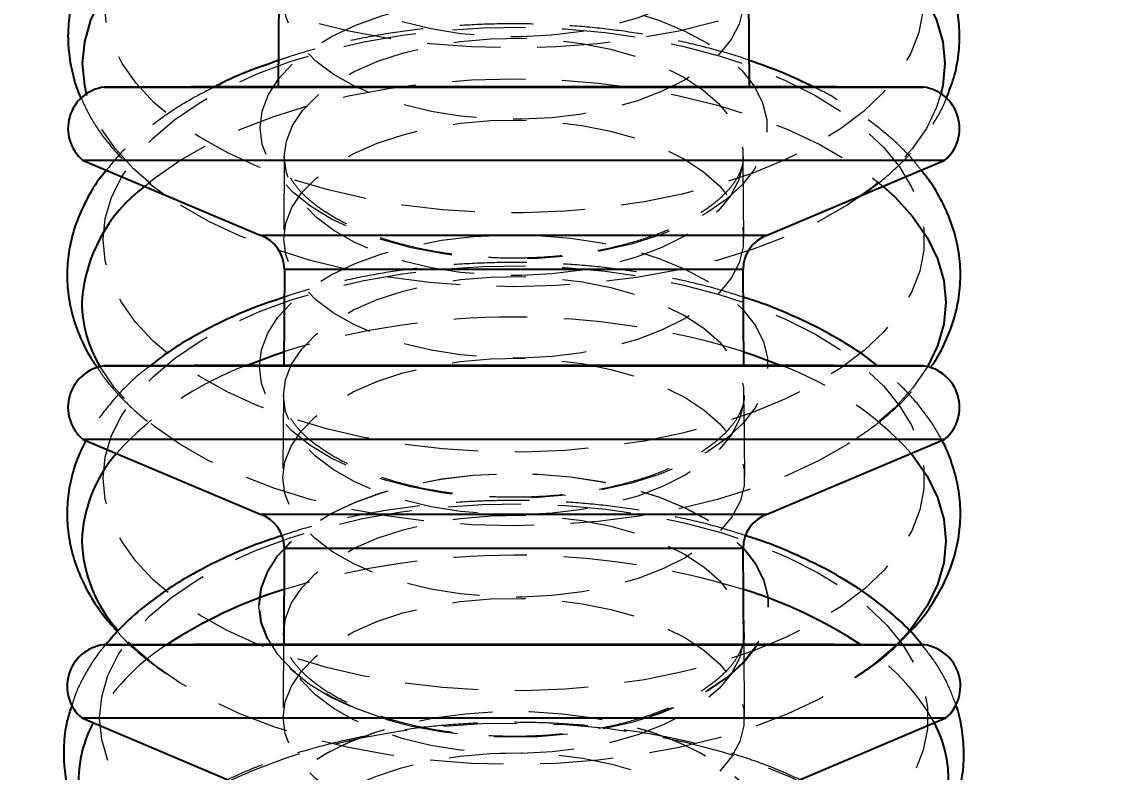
# Model space of a CAD drawing. Header units: millimetres. Extents: x 25083 to 52777, y 24772 to 45779.
# Drawn here: x 37139.2 to 37234.1, y 34379 to 34443.9 of the extents above; entities that cross this region are included whole.
import ezdxf

# ---------------------------------------------------------------- set-up
doc = ezdxf.new("R2010")
doc.units = ezdxf.units.MM
doc.linetypes.add('HIDDEN', pattern=[9.525, 6.35, -3.175])
doc.styles.get("Standard").update_dxf_attribs({"font": ''})
doc.styles.get('Standard').set_extended_font_data('SimSun')
doc.dimstyles.new('ISO-25', dxfattribs={"dimtxt": 2.5, "dimasz": 2.5, "dimexe": 1.25, "dimexo": 0.625, "dimtad": 1, "dimtxsty": 'Standard', "dimcen": 2.5, "dimadec": 0, "dimazin": 0, "dimtfac": 1, "dimtmove": 0, "dimatfit": 3, "dimfxl": 1, "dimarcsym": 0})

# ---------------------------------------------------------------- blocks, each defined once
blk = doc.blocks.new('*D925')
at = {"color": 0, "lineweight": -2}
for p, q in [((29677.862, 34881.662), (29677.862, 32448.293)), ((40733.017, 34757.645), (40733.017, 32448.293)), ((29680.362, 32449.543), (40730.517, 32449.543))]:
    blk.add_line(p, q, dxfattribs=at)
at = {"color": 0}
for points in [[(29680.362, 32449.96), (29680.362, 32449.127), (29677.862, 32449.543)], [(40730.517, 32449.127), (40730.517, 32449.96), (40733.017, 32449.543)]]:
    blk.add_solid(points, dxfattribs=at)
at = {"layer": 'DEFPOINTS', "color": 0}
for p in [(29677.862, 34882.287), (40733.017, 34758.27), (40733.017, 32449.543)]:
    blk.add_point(p, dxfattribs=at)
at = {"color": 0, "insert": (35205.439, 32451.628), "char_height": 2.5, "attachment_point": 5}
blk.add_mtext('11055,15', dxfattribs=at)
blk = doc.blocks.new('zw$9518')
at = {"color": 7, "linetype": 'Continuous', "lineweight": 25}
for p, q in [((451.878, 191.952), (445.386, 207.329)), ((445.386, 132.671), (445.386, 207.329)), ((476.011, 191.952), (469.519, 207.329)), ((469.519, 132.671), (469.519, 207.329)), ((500.144, 192.028), (493.652, 207.405)), ((493.652, 132.595), (493.652, 207.405)), ((439.052, 205.474), (438.989, 190.401)), ((439.052, 134.526), (439.052, 205.474)), ((463.185, 205.474), (463.124, 189.918)), ((463.185, 134.526), (463.185, 205.474)), ((487.318, 205.55), (487.257, 189.918)), ((487.318, 134.45), (487.318, 205.55)), ((451.878, 148.048), (451.878, 191.952)), ((476.011, 148.048), (476.011, 191.952)), ((438.989, 190.401), (430.683, 190.35)), ((438.989, 149.599), (438.989, 190.401)), ((463.124, 189.918), (454.818, 189.866)), ((463.124, 150.082), (463.124, 189.918)), ((487.257, 189.918), (478.951, 189.867)), ((487.257, 150.082), (487.257, 189.918)), ((454.818, 150.134), (463.124, 150.082)), ((463.124, 150.082), (463.185, 134.526)), ((478.951, 150.133), (487.257, 150.082)), ((487.257, 150.082), (487.318, 134.45)), ((430.683, 149.65), (438.989, 149.599)), ((438.989, 149.599), (439.052, 134.526)), ((445.386, 132.671), (451.878, 148.048)), ((469.519, 132.671), (476.011, 148.048)), ((493.652, 132.595), (500.144, 147.972))]:
    blk.add_line(p, q, dxfattribs=at)
at = {"color": 7, "linetype": 'HIDDEN', "lineweight": 18}
for p, q in [((452.166, 189.918), (445.057, 189.867)), ((454.818, 189.866), (454.818, 150.134)), ((472.821, 189.993), (465.713, 189.942)), ((478.951, 189.867), (478.951, 150.133)), ((493.603, 189.969), (486.387, 189.943)), ((486.387, 189.943), (486.495, 189.942)), ((495.005, 182.35), (494.997, 182.326)), ((474.343, 182.018), (474.335, 181.995)), ((474.335, 158.005), (474.343, 157.982)), ((494.997, 157.674), (495.005, 157.65)), ((445.057, 150.133), (452.166, 150.082)), ((465.713, 150.058), (472.821, 150.007)), ((486.387, 150.057), (493.603, 150.031))]:
    blk.add_line(p, q, dxfattribs=at)
at = {"color": 8, "linetype": 'Continuous', "lineweight": 25}
for p, q in [((454.818, 150.134), (454.818, 189.866)), ((478.951, 150.133), (478.951, 189.867))]:
    blk.add_line(p, q, dxfattribs=at)
at = {"color": 7, "linetype": 'Continuous', "lineweight": 25, "flags": 128}
for points in [[(424.93, 199.098), (426.298, 201.038), (427.923, 202.922), (429.636, 204.488), (431.419, 205.722), (433.257, 206.612), (435.131, 207.15), (437.023, 207.329), (438.915, 207.15), (439.627, 206.988)], [(447.645, 201.979), (448.56, 202.988), (450.276, 204.557), (452.063, 205.794), (453.905, 206.686), (455.783, 207.225), (457.679, 207.405), (459.575, 207.225), (461.452, 206.686), (463.25, 205.82)], [(470.751, 204.411), (470.932, 204.558), (472.719, 205.795), (474.56, 206.687), (476.438, 207.225), (478.334, 207.405), (480.23, 207.225), (482.108, 206.687), (483.949, 205.795), (485.737, 204.558), (486.051, 204.3)], [(461.959, 189.91), (462.251, 190.781), (463.136, 193.14)], [(463.136, 146.86), (462.251, 149.219), (461.959, 150.09)], [(437.023, 132.671), (435.131, 132.85), (433.257, 133.388), (431.419, 134.278), (429.636, 135.512), (427.923, 137.078), (426.298, 138.962), (424.93, 140.902)], [(439.627, 133.012), (438.915, 132.85), (437.023, 132.671)]]:
    blk.add_lwpolyline(points, dxfattribs=at)
at = {"color": 7, "linetype": 'HIDDEN', "lineweight": 18, "flags": 128}
for points in [[(439.627, 206.988), (440.789, 206.612), (442.627, 205.722), (444.41, 204.488), (446.123, 202.922), (447.748, 201.038), (449.27, 198.856), (450.673, 196.396), (451.945, 193.681), (453.074, 190.739), (454.048, 187.597), (454.858, 184.285), (455.496, 180.836), (455.956, 177.283), (456.234, 173.659), (456.327, 170), (456.234, 166.341), (455.956, 162.717), (455.496, 159.164), (454.858, 155.715), (454.048, 152.403), (453.074, 149.261), (451.945, 146.319), (450.673, 143.604), (449.27, 141.144), (447.748, 138.962), (446.123, 137.078), (444.41, 135.512), (442.627, 134.278), (440.789, 133.388), (439.627, 133.012)], [(512.779, 133.837), (510.917, 134.016), (509.073, 134.554), (507.266, 135.443), (505.515, 136.676), (503.835, 138.24), (502.244, 140.12), (500.758, 142.297), (499.391, 144.749), (498.157, 147.452), (497.069, 150.38), (496.137, 153.502), (495.37, 156.788), (494.776, 160.205), (494.362, 163.72), (494.13, 167.298), (494.083, 170.902), (494.223, 174.497), (494.546, 178.047), (495.051, 181.518), (495.732, 184.874), (496.583, 188.082), (497.594, 191.11), (498.757, 193.929), (500.059, 196.51), (501.487, 198.827), (503.027, 200.858), (504.665, 202.582), (506.383, 203.983), (508.164, 205.045), (509.991, 205.76), (511.847, 206.119), (513.711, 206.119), (515.566, 205.76), (517.393, 205.045), (519.175, 203.983), (520.893, 202.582), (522.53, 200.858), (524.071, 198.827), (525.499, 196.51), (526.801, 193.929), (527.963, 191.11), (528.975, 188.082), (529.825, 184.874), (530.506, 181.518), (531.011, 178.047), (531.335, 174.497), (531.474, 170.902), (531.428, 167.298), (531.196, 163.72), (530.781, 160.205), (530.187, 156.788), (529.421, 153.502), (528.488, 150.38), (527.4, 147.452), (526.166, 144.749), (524.8, 142.297), (523.314, 140.12), (521.723, 138.24), (520.043, 136.676), (518.291, 135.443), (516.484, 134.554), (514.641, 134.016), (512.779, 133.837)], [(431.601, 134.526), (429.775, 134.702), (427.966, 135.229), (426.194, 136.102), (424.475, 137.311), (422.828, 138.846), (421.267, 140.69), (419.809, 142.825), (418.469, 145.23), (417.258, 147.882), (416.191, 150.753), (415.276, 153.816), (414.524, 157.04), (413.942, 160.392), (413.535, 163.84), (413.307, 167.349), (413.262, 170.884), (413.398, 174.411), (413.716, 177.894), (414.211, 181.298), (414.879, 184.59), (415.714, 187.737), (416.706, 190.708), (417.846, 193.473), (419.123, 196.005), (420.524, 198.278), (422.035, 200.27), (423.642, 201.961), (425.327, 203.335), (427.074, 204.378), (428.867, 205.078), (430.687, 205.43), (432.516, 205.43), (434.335, 205.078), (436.128, 204.378), (437.876, 203.335), (439.561, 201.961), (441.167, 200.27), (442.678, 198.278), (444.079, 196.005), (445.356, 193.473), (446.496, 190.708), (447.488, 187.737), (448.323, 184.59), (448.991, 181.298), (449.486, 177.894), (449.804, 174.411), (449.94, 170.884), (449.895, 167.349), (449.667, 163.84), (449.261, 160.392), (448.678, 157.04), (447.926, 153.816), (447.011, 150.753), (445.944, 147.882), (444.734, 145.23), (443.393, 142.825), (441.935, 140.69), (440.375, 138.846), (438.727, 137.311), (437.008, 136.102), (435.236, 135.229), (433.428, 134.702), (431.601, 134.526)], [(452.257, 134.45), (450.426, 134.627), (448.614, 135.155), (446.838, 136.03), (445.116, 137.242), (443.464, 138.779), (441.901, 140.627), (440.44, 142.767), (439.096, 145.178), (437.883, 147.835), (436.814, 150.713), (435.897, 153.782), (435.143, 157.012), (434.56, 160.372), (434.152, 163.827), (433.924, 167.343), (433.878, 170.886), (434.015, 174.42), (434.334, 177.911), (434.83, 181.322), (435.5, 184.621), (436.336, 187.775), (437.33, 190.752), (438.473, 193.523), (439.752, 196.06), (441.156, 198.338), (442.671, 200.334), (444.28, 202.029), (445.969, 203.406), (447.72, 204.45), (449.517, 205.153), (451.34, 205.506), (453.173, 205.506), (454.997, 205.153), (456.793, 204.45), (458.544, 203.406), (460.233, 202.029), (461.843, 200.334), (463.357, 198.338), (464.761, 196.06), (466.041, 193.523), (467.183, 190.752), (468.178, 187.775), (469.014, 184.621), (469.683, 181.322), (470.18, 177.911), (470.498, 174.42), (470.635, 170.886), (470.589, 167.343), (470.361, 163.827), (469.954, 160.372), (469.37, 157.012), (468.616, 153.782), (467.7, 150.713), (466.63, 147.835), (465.417, 145.178), (464.074, 142.767), (462.613, 140.627), (461.049, 138.779), (459.398, 137.242), (457.675, 136.03), (455.899, 135.155), (454.087, 134.627), (452.257, 134.45)], [(472.912, 134.45), (471.082, 134.626), (469.269, 135.154), (467.493, 136.029), (465.771, 137.241), (464.12, 138.779), (462.556, 140.627), (461.095, 142.767), (459.751, 145.177), (458.539, 147.835), (457.469, 150.712), (456.553, 153.782), (455.799, 157.012), (455.215, 160.372), (454.807, 163.827), (454.579, 167.343), (454.534, 170.886), (454.671, 174.42), (454.989, 177.911), (455.485, 181.322), (456.155, 184.621), (456.991, 187.775), (457.985, 190.752), (459.128, 193.523), (460.408, 196.06), (461.812, 198.338), (463.326, 200.335), (464.936, 202.03), (466.624, 203.406), (468.376, 204.451), (470.172, 205.153), (471.996, 205.506), (473.829, 205.506), (475.652, 205.153), (477.449, 204.451), (479.2, 203.406), (480.889, 202.03), (482.498, 200.335), (484.013, 198.338), (485.417, 196.06), (486.696, 193.523), (487.839, 190.752), (488.833, 187.775), (489.67, 184.621), (490.339, 181.322), (490.836, 177.911), (491.154, 174.42), (491.291, 170.886), (491.245, 167.343), (491.017, 163.827), (490.609, 160.372), (490.026, 157.012), (489.272, 153.782), (488.356, 150.712), (487.286, 147.835), (486.073, 145.177), (484.729, 142.767), (483.268, 140.627), (481.705, 138.779), (480.053, 137.241), (478.331, 136.029), (476.555, 135.154), (474.743, 134.626), (472.912, 134.45)], [(463.25, 205.82), (463.294, 205.794), (465.081, 204.557), (466.797, 202.988), (468.425, 201.101), (469.95, 198.914), (471.356, 196.449), (472.631, 193.729), (473.762, 190.781), (474.738, 187.632), (475.549, 184.314), (476.189, 180.858), (476.65, 177.297), (476.929, 173.666), (477.022, 170), (476.929, 166.334), (476.65, 162.703), (476.189, 159.142), (475.549, 155.686), (474.738, 152.368), (473.762, 149.219), (472.631, 146.271), (471.356, 143.551), (469.95, 141.086), (468.425, 138.899), (466.797, 137.012), (465.081, 135.443), (463.294, 134.206), (463.25, 134.18)], [(493.664, 134.14), (491.817, 134.318), (489.989, 134.851), (488.198, 135.733), (486.46, 136.956), (484.795, 138.507), (483.217, 140.371), (481.744, 142.53), (480.388, 144.961), (479.165, 147.642), (478.086, 150.544), (477.161, 153.64), (476.401, 156.899), (475.812, 160.288), (475.401, 163.773), (475.171, 167.32), (475.125, 170.894), (475.263, 174.459), (475.584, 177.98), (476.085, 181.421), (476.76, 184.749), (477.604, 187.93), (478.607, 190.933), (479.759, 193.728), (481.05, 196.287), (482.466, 198.585), (483.994, 200.599), (485.618, 202.309), (487.321, 203.697), (489.088, 204.751), (490.9, 205.459), (492.739, 205.815), (494.588, 205.815), (496.428, 205.459), (498.24, 204.751), (500.006, 203.697), (501.71, 202.309), (503.333, 200.599), (504.861, 198.585), (506.277, 196.287), (507.568, 193.728), (508.721, 190.933), (509.724, 187.93), (510.567, 184.749), (511.242, 181.421), (511.743, 177.98), (512.064, 174.459), (512.202, 170.894), (512.156, 167.32), (511.926, 163.773), (511.515, 160.288), (510.926, 156.899), (510.166, 153.64), (509.241, 150.544), (508.162, 147.642), (506.939, 144.961), (505.584, 142.53), (504.11, 140.371), (502.533, 138.507), (500.867, 136.956), (499.13, 135.733), (497.338, 134.851), (495.51, 134.318), (493.664, 134.14)], [(424.212, 204.108), (425.467, 202.921), (427.092, 201.038), (428.614, 198.856), (430.017, 196.395), (431.29, 193.681), (432.418, 190.739), (433.392, 187.597), (434.202, 184.285), (434.84, 180.836), (435.301, 177.282), (435.578, 173.659), (435.671, 170), (435.578, 166.341), (435.301, 162.718), (434.84, 159.164), (434.202, 155.715), (433.392, 152.403), (432.418, 149.261), (431.29, 146.319), (430.017, 143.605), (428.614, 141.144), (427.092, 138.962), (425.467, 137.079), (424.211, 135.892)], [(486.051, 204.3), (487.453, 202.989), (489.081, 201.101), (490.605, 198.915), (492.012, 196.45), (493.287, 193.73), (494.418, 190.781), (495.394, 187.633), (496.205, 184.314), (496.845, 180.858), (497.306, 177.297), (497.584, 173.666), (497.678, 170), (497.584, 166.334), (497.306, 162.703), (496.845, 159.142), (496.205, 155.686), (495.394, 152.367), (494.418, 149.219), (493.287, 146.27), (492.012, 143.55), (490.605, 141.085), (489.081, 138.899), (487.453, 137.011), (486.033, 135.685)], [(447.645, 138.021), (446.932, 138.899), (445.407, 141.086), (444.001, 143.551), (442.726, 146.271), (441.595, 149.219), (440.619, 152.368), (439.808, 155.686), (439.168, 159.142), (438.707, 162.703), (438.428, 166.334), (438.335, 170), (438.428, 173.666), (438.707, 177.297), (439.168, 180.858), (439.808, 184.314), (440.619, 187.632), (441.595, 190.781), (442.726, 193.729), (444.001, 196.449), (445.407, 198.914), (446.932, 201.101), (447.645, 201.979)], [(442.579, 148.048), (441.127, 148.228), (439.699, 148.766), (438.319, 149.652), (437.008, 150.873), (435.789, 152.407), (434.681, 154.231), (433.703, 156.313), (432.871, 158.62), (432.198, 161.114), (431.696, 163.754), (431.372, 166.496), (431.233, 169.296), (431.279, 172.108), (431.511, 174.885), (431.925, 177.582), (432.514, 180.154), (433.268, 182.559), (434.175, 184.759), (435.22, 186.715), (436.386, 188.398), (437.653, 189.778), (439.002, 190.834), (440.409, 191.547), (441.852, 191.907), (443.306, 191.907), (444.749, 191.547), (446.156, 190.834), (447.505, 189.778), (448.772, 188.398), (449.938, 186.715), (450.983, 184.759), (451.89, 182.559), (452.644, 180.154), (453.233, 177.582), (453.647, 174.885), (453.879, 172.108), (453.916, 171.147)], [(463.234, 147.972), (461.778, 148.153), (460.345, 148.693), (458.96, 149.582), (457.645, 150.807), (456.421, 152.347), (455.31, 154.176), (454.328, 156.266), (453.493, 158.581), (452.818, 161.084), (452.314, 163.733), (451.989, 166.484), (451.849, 169.294), (451.896, 172.115), (452.129, 174.902), (452.544, 177.608), (453.135, 180.189), (453.892, 182.602), (454.802, 184.809), (455.85, 186.773), (457.02, 188.461), (458.292, 189.846), (459.645, 190.905), (461.057, 191.621), (462.505, 191.982), (463.964, 191.982), (465.412, 191.621), (466.824, 190.905), (468.177, 189.846), (469.449, 188.461), (470.619, 186.773), (471.667, 184.809), (472.577, 182.602), (473.334, 180.189), (473.925, 177.608), (474.34, 174.902), (474.573, 172.115), (474.6, 171.476)], [(483.89, 147.972), (482.433, 148.153), (481.001, 148.692), (479.615, 149.582), (478.3, 150.806), (477.077, 152.346), (475.965, 154.176), (474.984, 156.266), (474.149, 158.581), (473.473, 161.083), (472.969, 163.732), (472.645, 166.484), (472.504, 169.294), (472.551, 172.115), (472.784, 174.902), (473.199, 177.608), (473.79, 180.189), (474.547, 182.603), (475.457, 184.81), (476.506, 186.773), (477.676, 188.462), (478.947, 189.847), (480.3, 190.906), (481.712, 191.622), (483.16, 191.983), (484.62, 191.983), (486.068, 191.622), (487.48, 190.906), (488.833, 189.847), (490.105, 188.462), (491.274, 186.773), (492.323, 184.81), (493.233, 182.603), (493.496, 181.84)], [(483.916, 147.929), (482.457, 148.11), (481.021, 148.651), (479.633, 149.542), (478.316, 150.769), (477.09, 152.312), (475.976, 154.145), (474.993, 156.239), (474.156, 158.558), (473.48, 161.066), (472.975, 163.72), (472.649, 166.477), (472.509, 169.293), (472.555, 172.119), (472.789, 174.911), (473.205, 177.623), (473.797, 180.209), (474.555, 182.627), (475.467, 184.838), (476.518, 186.806), (477.69, 188.498), (478.964, 189.885), (480.32, 190.947), (481.735, 191.664), (483.185, 192.026), (484.648, 192.026), (486.098, 191.664), (487.513, 190.947), (488.869, 189.885), (490.143, 188.498), (491.315, 186.806), (492.366, 184.838), (493.278, 182.627), (494.036, 180.209), (494.628, 177.623), (495.044, 174.911), (495.277, 172.119), (495.324, 169.293), (495.184, 166.477), (494.858, 163.72), (494.353, 161.066), (493.677, 158.558), (492.84, 156.239), (491.857, 154.145), (490.743, 152.312), (489.517, 150.769), (488.2, 149.542), (486.812, 148.651), (485.376, 148.11), (483.916, 147.929)], [(504.606, 147.702), (503.16, 147.878), (501.738, 148.402), (500.361, 149.268), (499.05, 150.46), (497.828, 151.96), (496.712, 153.745), (495.721, 155.787), (494.87, 158.052), (494.172, 160.506), (493.639, 163.109), (493.279, 165.822), (493.097, 168.6), (493.097, 171.4), (493.279, 174.178), (493.639, 176.891), (494.172, 179.494), (494.87, 181.948), (495.721, 184.213), (496.712, 186.255), (497.828, 188.04), (499.05, 189.54), (500.361, 190.732), (501.738, 191.598), (503.16, 192.122), (504.606, 192.298), (506.051, 192.122), (507.473, 191.598), (508.851, 190.732), (510.161, 189.54), (511.383, 188.04), (512.499, 186.255), (513.491, 184.213), (514.342, 181.948), (515.039, 179.494), (515.288, 178.398)], [(504.632, 147.659), (503.184, 147.835), (501.759, 148.361), (500.379, 149.228), (499.066, 150.422), (497.841, 151.926), (496.723, 153.714), (495.73, 155.759), (494.877, 158.029), (494.178, 160.488), (493.644, 163.096), (493.284, 165.814), (493.102, 168.597), (493.102, 171.403), (493.284, 174.186), (493.644, 176.904), (494.178, 179.512), (494.877, 181.971), (495.73, 184.241), (496.723, 186.286), (497.841, 188.074), (499.066, 189.578), (500.379, 190.772), (501.759, 191.639), (503.184, 192.165), (504.632, 192.341), (506.08, 192.165), (507.505, 191.639), (508.885, 190.772), (510.198, 189.578), (511.423, 188.074), (512.541, 186.286), (513.534, 184.241), (514.387, 181.971), (515.086, 179.512), (515.62, 176.904), (515.981, 174.186), (516.163, 171.403), (516.163, 168.597), (515.981, 165.814), (515.62, 163.096), (515.086, 160.488), (514.387, 158.029), (513.534, 155.759), (512.541, 153.714), (511.423, 151.926), (510.198, 150.422), (508.885, 149.228), (507.505, 148.361), (506.08, 147.835), (504.632, 147.659)], [(424.44, 150.134), (423.071, 150.311), (421.726, 150.84), (420.429, 151.71), (419.205, 152.907), (418.073, 154.409), (417.055, 156.189), (416.169, 158.216), (415.431, 160.453), (414.853, 162.86), (414.447, 165.395), (414.218, 168.011), (414.172, 170.664), (414.31, 173.304), (414.628, 175.886), (415.121, 178.362), (415.781, 180.69), (416.595, 182.826), (417.549, 184.734), (418.626, 186.378), (419.807, 187.731), (421.07, 188.767), (422.394, 189.468), (423.754, 189.822), (425.126, 189.822), (426.486, 189.468), (427.81, 188.767), (429.074, 187.731), (430.254, 186.378), (431.331, 184.734), (432.285, 182.826), (433.1, 180.69), (433.759, 178.362), (434.252, 175.886), (434.57, 173.304), (434.708, 170.664), (434.662, 168.011), (434.434, 165.395), (434.027, 162.86), (433.449, 160.453), (432.711, 158.216), (431.825, 156.189), (430.807, 154.409), (429.676, 152.907), (428.451, 151.71), (427.154, 150.84), (425.809, 150.311), (424.44, 150.134)], [(431.549, 150.082), (430.176, 150.26), (428.828, 150.79), (427.528, 151.663), (426.3, 152.863), (425.165, 154.369), (424.145, 156.153), (423.257, 158.185), (422.516, 160.428), (421.937, 162.841), (421.529, 165.383), (421.301, 168.006), (421.255, 170.666), (421.392, 173.313), (421.711, 175.901), (422.206, 178.384), (422.867, 180.717), (423.683, 182.859), (424.64, 184.772), (425.72, 186.421), (426.903, 187.777), (428.17, 188.816), (429.497, 189.519), (430.861, 189.873), (432.237, 189.873), (433.601, 189.519), (434.928, 188.816), (436.194, 187.777), (437.378, 186.421), (438.458, 184.772), (439.415, 182.859), (440.231, 180.717), (440.892, 178.384), (441.387, 175.901), (441.706, 173.313), (441.843, 170.666), (441.797, 168.006), (441.568, 165.383), (441.161, 162.841), (440.582, 160.428), (439.841, 158.185), (438.953, 156.153), (437.932, 154.369), (436.798, 152.863), (435.57, 151.663), (434.27, 150.79), (432.922, 150.26), (431.549, 150.082)], [(445.096, 150.133), (443.726, 150.31), (442.381, 150.839), (441.085, 151.71), (439.86, 152.907), (438.728, 154.409), (437.711, 156.189), (436.825, 158.215), (436.086, 160.452), (435.508, 162.86), (435.102, 165.394), (434.873, 168.011), (434.828, 170.664), (434.965, 173.304), (435.283, 175.886), (435.776, 178.363), (436.436, 180.69), (437.25, 182.827), (438.204, 184.734), (439.281, 186.379), (440.462, 187.731), (441.726, 188.768), (443.049, 189.469), (444.409, 189.822), (445.782, 189.822), (447.142, 189.469), (448.466, 188.768), (449.729, 187.731), (450.91, 186.379), (451.987, 184.734), (452.941, 182.827), (453.755, 180.69), (454.415, 178.363), (454.908, 175.886), (455.226, 173.304), (455.364, 170.664), (455.318, 168.011), (455.09, 165.394), (454.683, 162.86), (454.105, 160.452), (453.367, 158.215), (452.481, 156.189), (451.463, 154.409), (450.331, 152.907), (449.106, 151.71), (447.81, 150.839), (446.465, 150.31), (445.096, 150.133)], [(452.204, 150.082), (450.832, 150.259), (449.483, 150.789), (448.183, 151.662), (446.955, 152.862), (445.821, 154.368), (444.8, 156.153), (443.912, 158.185), (443.172, 160.428), (442.592, 162.841), (442.185, 165.383), (441.956, 168.006), (441.91, 170.666), (442.048, 173.313), (442.367, 175.901), (442.861, 178.384), (443.522, 180.718), (444.339, 182.86), (445.295, 184.772), (446.375, 186.421), (447.559, 187.777), (448.826, 188.816), (450.153, 189.519), (451.516, 189.874), (452.892, 189.874), (454.256, 189.519), (455.583, 188.816), (456.85, 187.777), (458.034, 186.421), (459.114, 184.772), (460.07, 182.86), (460.887, 180.718), (461.548, 178.384), (462.042, 175.901), (462.361, 173.313), (462.499, 170.666), (462.453, 168.006), (462.224, 165.383), (461.817, 162.841), (461.237, 160.428), (460.497, 158.185), (459.609, 156.153), (458.588, 154.368), (457.454, 152.862), (456.226, 151.662), (454.926, 150.789), (453.577, 150.259), (452.204, 150.082)], [(465.751, 150.058), (464.377, 150.236), (463.027, 150.767), (461.725, 151.64), (460.496, 152.842), (459.36, 154.349), (458.338, 156.136), (457.449, 158.171), (456.707, 160.416), (456.128, 162.833), (455.719, 165.377), (455.49, 168.004), (455.444, 170.666), (455.582, 173.317), (455.901, 175.908), (456.397, 178.394), (457.059, 180.73), (457.876, 182.875), (458.834, 184.79), (459.915, 186.441), (461.1, 187.799), (462.368, 188.839), (463.697, 189.542), (465.062, 189.898), (466.44, 189.898), (467.805, 189.542), (469.134, 188.839), (470.402, 187.799), (471.588, 186.441), (472.669, 184.79), (473.627, 182.875), (474.444, 180.73), (475.106, 178.394), (475.601, 175.908), (475.92, 173.317), (476.058, 170.666), (476.012, 168.004), (475.783, 165.377), (475.375, 162.833), (474.795, 160.416), (474.054, 158.171), (473.164, 156.136), (472.143, 154.349), (471.007, 152.842), (469.777, 151.64), (468.476, 150.767), (467.126, 150.236), (465.751, 150.058)], [(472.86, 150.006), (471.482, 150.185), (470.128, 150.717), (468.824, 151.593), (467.591, 152.797), (466.452, 154.309), (465.428, 156.101), (464.536, 158.14), (463.793, 160.391), (463.212, 162.814), (462.802, 165.365), (462.573, 167.999), (462.526, 170.668), (462.665, 173.326), (462.985, 175.924), (463.481, 178.416), (464.145, 180.758), (464.964, 182.908), (465.925, 184.828), (467.008, 186.484), (468.197, 187.845), (469.468, 188.887), (470.801, 189.593), (472.169, 189.949), (473.551, 189.949), (474.919, 189.593), (476.252, 188.887), (477.523, 187.845), (478.712, 186.484), (479.796, 184.828), (480.756, 182.908), (481.575, 180.758), (482.239, 178.416), (482.735, 175.924), (483.055, 173.326), (483.194, 170.668), (483.147, 167.999), (482.918, 165.365), (482.509, 162.814), (481.927, 160.391), (481.184, 158.14), (480.292, 156.101), (479.268, 154.309), (478.129, 152.797), (476.896, 151.593), (475.592, 150.717), (474.238, 150.185), (472.86, 150.006)], [(486.407, 150.057), (485.032, 150.235), (483.682, 150.766), (482.381, 151.64), (481.151, 152.841), (480.015, 154.349), (478.993, 156.136), (478.104, 158.17), (477.363, 160.416), (476.783, 162.832), (476.375, 165.377), (476.145, 168.004), (476.099, 170.666), (476.237, 173.317), (476.557, 175.909), (477.052, 178.395), (477.714, 180.731), (478.531, 182.876), (479.489, 184.791), (480.57, 186.442), (481.755, 187.799), (483.024, 188.839), (484.353, 189.543), (485.718, 189.898), (486.387, 189.943)], [(493.622, 150.031), (492.246, 150.209), (490.894, 150.741), (489.591, 151.616), (488.359, 152.819), (487.222, 154.328), (486.199, 156.118), (485.308, 158.155), (484.566, 160.403), (483.985, 162.823), (483.577, 165.371), (483.347, 168.001), (483.301, 170.667), (483.439, 173.321), (483.759, 175.916), (484.255, 178.406), (484.918, 180.745), (485.736, 182.893), (486.695, 184.81), (487.778, 186.463), (488.965, 187.823), (490.235, 188.864), (491.565, 189.569), (492.932, 189.924), (494.312, 189.924), (495.679, 189.569), (497.009, 188.864), (498.279, 187.823), (499.466, 186.463), (500.549, 184.81), (501.508, 182.893), (502.326, 180.745), (502.989, 178.406), (503.485, 175.916), (503.805, 173.321), (503.943, 170.667), (503.897, 168.001), (503.667, 165.371), (503.259, 162.823), (502.678, 160.403), (501.936, 158.155), (501.045, 156.118), (500.022, 154.328), (498.885, 152.819), (497.653, 151.616), (496.35, 150.741), (494.998, 150.209), (493.622, 150.031)], [(486.495, 189.942), (487.096, 189.898), (488.461, 189.543), (489.79, 188.839), (491.058, 187.799), (492.243, 186.442), (493.325, 184.791), (494.282, 182.876), (495.1, 180.731), (495.762, 178.395), (496.257, 175.909), (496.576, 173.317), (496.714, 170.666), (496.668, 168.004), (496.439, 165.377), (496.031, 162.832), (495.451, 160.416), (494.709, 158.17), (493.82, 156.136), (492.798, 154.349), (491.662, 152.841), (490.433, 151.64), (489.131, 150.766), (487.781, 150.235), (486.407, 150.057)], [(507.117, 149.796), (505.724, 149.977), (504.357, 150.514), (503.038, 151.4), (501.792, 152.617), (500.642, 154.144), (499.607, 155.955), (498.705, 158.016), (497.954, 160.291), (497.367, 162.739), (496.953, 165.316), (496.721, 167.978), (496.675, 170.675), (496.814, 173.36), (497.138, 175.986), (497.64, 178.504), (498.31, 180.871), (499.138, 183.044), (500.108, 184.984), (501.204, 186.657), (502.405, 188.032), (503.69, 189.086), (505.036, 189.799), (506.419, 190.158), (507.097, 190.204)], [(453.588, 164.639), (453.462, 163.754), (452.96, 161.114), (452.287, 158.62), (451.455, 156.313), (450.477, 154.231), (449.369, 152.407), (448.15, 150.873), (446.839, 149.652), (445.459, 148.766), (444.031, 148.228), (442.579, 148.048)], [(474.283, 164.636), (474.155, 163.733), (473.651, 161.084), (472.976, 158.581), (472.14, 156.266), (471.159, 154.176), (470.048, 152.347), (468.824, 150.807), (467.509, 149.582), (466.124, 148.693), (464.691, 148.153), (463.234, 147.972)], [(493.923, 159.567), (493.631, 158.581), (492.796, 156.266), (491.815, 154.176), (490.703, 152.346), (489.48, 150.806), (488.165, 149.582), (486.78, 148.692), (485.347, 148.153), (483.89, 147.972)]]:
    blk.add_lwpolyline(points, dxfattribs=at)
at = {"color": 7, "linetype": 'Continuous', "lineweight": 25}
for centre, radius, start, end in [((442.636, 204.979), 3.618, 40.50627, 172.13513), ((466.769, 204.979), 3.618, 40.50627, 172.13513), ((490.902, 205.055), 3.618, 40.50627, 172.13513), ((499.144, 196.602), 11.055, 49.14327, 117.34087), ((520.764, 178.077), 40.016, 146.75841, 162.83188), ((454.799, 192.955), 3.089, 198.95102, 270.35558), ((478.932, 192.955), 3.089, 198.95102, 270.35558), ((454.799, 147.045), 3.089, 89.64442, 161.04898), ((478.932, 147.045), 3.089, 89.64442, 161.04898), ((520.455, 161.777), 39.677, 197.09903, 213.31068), ((458.609, 146.307), 13.743, 217.07815, 266.11664), ((478.821, 144.928), 12.343, 229.17102, 267.73822), ((477.912, 144.783), 12.195, 271.98571, 311.75658), ((442.636, 135.021), 3.618, 187.86487, 319.49373), ((457.55, 143.629), 11.035, 270.66516, 301.09637), ((466.769, 135.021), 3.618, 187.86487, 319.49373), ((490.902, 134.945), 3.618, 187.86487, 319.49373), ((499.196, 143.267), 10.962, 242.10715, 269.45046)]:
    blk.add_arc(centre, radius, start, end, dxfattribs=at)
at = {"color": 7, "linetype": 'HIDDEN', "lineweight": 18}
for centre, radius, start, end in [((503.569, 189.603), 19.318, 119.46409, 147.39244), ((490.307, 182.992), 29.004, 132.39497, 159.51813), ((526.497, 170), 67.54, 162.85464, 197.14536), ((547.72, 170), 68.155, 163.03313, 196.96687), ((490.307, 157.008), 29.004, 200.48187, 227.60503), ((503.422, 150.242), 19.111, 212.45321, 240.69025)]:
    blk.add_arc(centre, radius, start, end, dxfattribs=at)
at = {"color": 7, "linetype": 'Continuous', "lineweight": 25}
for points, knots in [([(506.556, 205.004), (505.958, 205.49), (504.742, 206.481), (502.773, 207.595), (500.723, 208.414), (498.65, 208.884), (496.581, 209.03), (494.548, 208.821), (493.17, 208.55), (492.5, 208.274), (492.469, 208.261)], [0, 0, 0, 0, 0.144208, 0.293667, 0.439297, 0.580996, 0.719583, 0.856524, 0.993218, 1, 1, 1, 1]), ([(440.012, 207.452), (439.435, 207.684), (438.199, 208.181), (436.23, 208.553), (434.175, 208.643), (432.149, 208.404), (430.17, 207.859), (428.244, 207.015), (426.382, 205.867), (424.706, 204.554), (423.71, 203.508), (423.265, 203.042)], [0, 0, 0, 0, 0.1016682, 0.2176442, 0.3312071, 0.4436346, 0.5560214, 0.669641, 0.7855859, 0.9044291, 1, 1, 1, 1]), ([(463.335, 206.062), (463.238, 206.135), (462.516, 206.684), (461.07, 207.413), (459.028, 208.202), (456.958, 208.624), (454.9, 208.72), (452.872, 208.492), (450.887, 207.96), (448.963, 207.114), (447.41, 206.216), (446.542, 205.505), (446.256, 205.27)], [0, 0, 0, 0, 0.01884, 0.141132, 0.260198, 0.376056, 0.489476, 0.601717, 0.713885, 0.827237, 0.942875, 1, 1, 1, 1]), ([(486.179, 204.311), (485.995, 204.491), (485.218, 205.256), (483.728, 206.309), (481.734, 207.433), (479.682, 208.197), (477.615, 208.626), (475.556, 208.718), (473.525, 208.499), (471.552, 207.938), (470.247, 207.449), (469.633, 207.077), (469.627, 207.074)], [0, 0, 0, 0, 0.039577, 0.167892, 0.293611, 0.416014, 0.53512, 0.651718, 0.767104, 0.882415, 0.998943, 1, 1, 1, 1]), ([(487.317, 205.332), (487.188, 205.236), (486.437, 204.674), (485.165, 203.372), (483.509, 201.421), (481.975, 199.177), (480.562, 196.697), (479.301, 193.987), (478.407, 191.775), (477.987, 190.421), (477.885, 190.093)], [0, 0, 0, 0, 0.030706, 0.179905, 0.331995, 0.485964, 0.640826, 0.79578, 0.950423, 1, 1, 1, 1]), ([(463.169, 201.472), (462.986, 201.252), (462.249, 200.364), (461.092, 198.551), (459.698, 196.056), (458.47, 193.315), (457.651, 191.246), (457.291, 190.05), (457.24, 189.881)], [0, 0, 0, 0, 0.07322, 0.2951, 0.518087, 0.741063, 0.963541, 1, 1, 1, 1]), ([(439.012, 195.885), (438.606, 195.035), (437.776, 193.296), (437.09, 191.371), (436.74, 190.387)], [0, 0, 0, 0, 0.48881, 1, 1, 1, 1]), ([(457.238, 150.119), (457.531, 149.256), (458.163, 147.394), (459.318, 144.742), (460.667, 142.158), (461.949, 140.071), (462.835, 138.955), (463.169, 138.533)], [0, 0, 0, 0, 0.192413, 0.415283, 0.639072, 0.863732, 1, 1, 1, 1]), ([(436.762, 149.612), (436.999, 148.923), (437.578, 147.237), (438.341, 145.419), (438.902, 144.358), (439.012, 144.15)], [0, 0, 0, 0, 0.357727, 0.874052, 1, 1, 1, 1]), ([(477.877, 149.936), (478.084, 149.3), (478.622, 147.652), (479.662, 145.182), (480.974, 142.531), (482.438, 140.095), (484.046, 137.903), (485.665, 136.065), (486.807, 135.1), (487.317, 134.669)], [0, 0, 0, 0, 0.0968746, 0.251345, 0.40644, 0.5621507, 0.7183278, 0.8744083, 1, 1, 1, 1]), ([(423.27, 136.969), (423.644, 136.565), (424.597, 135.538), (426.267, 134.21), (428.238, 132.98), (430.274, 132.099), (432.293, 131.569), (433.765, 131.414), (434.955, 131.396), (436.179, 131.452), (437.924, 131.782), (439.3, 132.176), (439.977, 132.519), (440.033, 132.547)], [0, 0, 0, 0, 0.081132, 0.206679, 0.330034, 0.450325, 0.567301, 0.673864, 0.695749, 0.76525, 0.877412, 0.989975, 1, 1, 1, 1]), ([(469.632, 132.938), (470.24, 132.645), (471.502, 132.038), (473.461, 131.524), (474.98, 131.343), (476.218, 131.318), (477.49, 131.379), (479.243, 131.687), (481.205, 132.343), (483.107, 133.305), (484.778, 134.409), (485.761, 135.304), (486.174, 135.68)], [0, 0, 0, 0, 0.112224, 0.23267, 0.342223, 0.372862, 0.444278, 0.559565, 0.675263, 0.79269, 0.912788, 1, 1, 1, 1]), ([(492.54, 131.75), (492.93, 131.616), (493.985, 131.253), (495.402, 131.069), (496.83, 131.012), (498.244, 131.081), (500.001, 131.389), (501.971, 132.043), (503.879, 133.01), (505.41, 134.003), (506.261, 134.767), (506.538, 135.016)], [0, 0, 0, 0, 0.08248, 0.223294, 0.287786, 0.372765, 0.51011, 0.647942, 0.787814, 0.930838, 1, 1, 1, 1]), ([(446.255, 134.728), (446.439, 134.571), (447.237, 133.891), (448.758, 132.992), (450.785, 132.069), (452.806, 131.521), (454.326, 131.344), (455.563, 131.319), (456.834, 131.38), (458.588, 131.685), (460.546, 132.353), (462.147, 133.117), (463.052, 133.756), (463.363, 133.975)], [0, 0, 0, 0, 0.037088, 0.16025, 0.280406, 0.397257, 0.503541, 0.533201, 0.602486, 0.714333, 0.82658, 0.940503, 1, 1, 1, 1])]:
    blk.add_open_spline(points, degree=3, knots=knots, dxfattribs=at)
at = {"color": 7, "linetype": 'HIDDEN', "lineweight": 18}
for points, knots in [([(492.469, 208.261), (491.851, 208.028), (490.571, 207.545), (488.848, 206.552), (487.79, 205.709), (487.317, 205.332)], [0, 0, 0, 0, 0.340368, 0.705121, 1, 1, 1, 1]), ([(448.844, 199.481), (448.486, 200.021), (447.618, 201.333), (446.082, 203.122), (444.273, 204.87), (442.343, 206.268), (440.915, 207.128), (440.113, 207.416), (440.012, 207.452)], [0, 0, 0, 0, 0.146521, 0.355716, 0.563953, 0.769675, 0.971175, 1, 1, 1, 1]), ([(469.627, 207.074), (469.004, 206.721), (467.736, 206.002), (465.949, 204.554), (464.408, 203.056), (463.526, 201.928), (463.169, 201.472)], [0, 0, 0, 0, 0.262363, 0.533667, 0.811473, 1, 1, 1, 1]), ([(469.493, 199.583), (469.159, 200.089), (468.316, 201.369), (466.805, 203.129), (465.096, 204.817), (463.887, 205.672), (463.335, 206.062)], [0, 0, 0, 0, 0.18764, 0.474594, 0.76029, 1, 1, 1, 1]), ([(446.256, 205.27), (445.942, 205.03), (445.007, 204.317), (443.572, 202.83), (441.938, 200.839), (440.44, 198.546), (439.464, 196.88), (439.031, 195.928), (439.012, 195.885)], [0, 0, 0, 0, 0.109049, 0.324616, 0.544192, 0.766272, 0.98946, 1, 1, 1, 1]), ([(490.148, 199.584), (489.814, 200.088), (488.97, 201.365), (487.646, 202.953), (486.605, 203.917), (486.179, 204.311)], [0, 0, 0, 0, 0.278608, 0.704925, 1, 1, 1, 1]), ([(498.986, 194.77), (498.686, 194.118), (497.972, 192.567), (497.016, 189.895), (496.099, 186.821), (495.348, 183.609), (494.759, 180.295), (494.337, 176.901), (494.083, 173.455), (493.999, 169.982), (494.085, 166.511), (494.34, 163.067), (494.763, 159.677), (495.352, 156.368), (496.103, 153.162), (497.019, 150.094), (497.974, 147.428), (498.687, 145.88), (498.986, 145.23)], [0, 0, 0, 0, 0.047215, 0.112414, 0.177423, 0.242248, 0.306915, 0.371459, 0.435918, 0.500329, 0.564732, 0.629157, 0.693638, 0.758215, 0.822929, 0.887823, 0.952939, 1, 1, 1, 1]), ([(436.74, 190.387), (436.739, 190.386), (436.376, 189.419), (435.789, 187.332), (434.998, 184.146), (434.388, 180.83), (433.94, 177.438), (433.661, 173.987), (433.552, 170.507), (433.612, 167.023), (433.842, 163.563), (434.24, 160.154), (434.802, 156.818), (435.538, 153.595), (436.195, 151.184), (436.654, 149.91), (436.762, 149.612)], [0, 0, 0, 0, 0.000113, 0.081882, 0.163417, 0.244751, 0.325926, 0.406987, 0.487982, 0.568959, 0.64996, 0.731023, 0.812196, 0.893533, 0.975085, 1, 1, 1, 1]), ([(445.077, 189.855), (445.11, 189.859), (445.425, 189.894), (445.977, 189.759), (446.828, 189.417), (447.718, 188.816), (448.65, 187.939), (449.595, 186.757), (450.493, 185.318), (451.324, 183.633), (452.067, 181.724), (452.702, 179.618), (453.213, 177.349), (453.587, 174.953), (453.813, 172.471), (453.887, 169.945), (453.807, 167.418), (453.572, 164.932), (453.19, 162.532), (452.669, 160.258), (452.023, 158.149), (451.269, 156.242), (450.429, 154.568), (449.53, 153.153), (448.603, 152.013), (447.682, 151.155), (446.799, 150.572), (445.922, 150.201), (445.38, 150.157), (445.079, 150.133)], [0, 0, 0, 0, 0.00519, 0.04916, 0.087291, 0.123236, 0.161482, 0.198743, 0.235828, 0.272996, 0.310411, 0.348103, 0.386045, 0.424186, 0.462473, 0.500848, 0.539257, 0.577637, 0.615925, 0.654064, 0.691997, 0.729665, 0.76702, 0.804045, 0.840791, 0.877461, 0.914371, 0.952406, 1, 1, 1, 1]), ([(457.24, 189.881), (456.971, 189.035), (456.381, 187.18), (455.659, 184.141), (455.042, 180.834), (454.596, 177.439), (454.317, 173.989), (454.207, 170.508), (454.267, 167.025), (454.497, 163.564), (454.895, 160.155), (455.456, 156.818), (456.196, 153.599), (456.795, 151.359), (457.191, 150.25), (457.238, 150.119)], [0, 0, 0, 0, 0.070266, 0.154113, 0.237751, 0.321226, 0.404584, 0.487875, 0.571147, 0.654443, 0.737802, 0.821276, 0.904917, 0.98878, 1, 1, 1, 1]), ([(465.733, 189.934), (465.754, 189.937), (466.09, 189.977), (466.66, 189.832), (467.555, 189.456), (468.449, 188.836), (469.383, 187.94), (470.328, 186.74), (471.225, 185.283), (472.053, 183.581), (472.792, 181.657), (473.422, 179.537), (473.927, 177.256), (474.295, 174.85), (474.515, 172.361), (474.582, 169.829), (474.494, 167.298), (474.253, 164.811), (473.864, 162.41), (473.337, 160.138), (472.685, 158.032), (471.925, 156.129), (471.081, 154.46), (470.179, 153.05), (469.249, 151.917), (468.326, 151.064), (467.441, 150.486), (466.569, 150.123), (466.031, 150.081), (465.735, 150.058)], [0, 0, 0, 0, 0.003286, 0.052053, 0.089881, 0.125677, 0.163754, 0.200929, 0.237952, 0.275072, 0.312442, 0.350087, 0.387977, 0.426063, 0.464289, 0.502602, 0.540945, 0.579257, 0.617475, 0.655542, 0.693402, 0.730998, 0.768281, 0.805236, 0.841919, 0.878532, 0.915403, 0.95343, 1, 1, 1, 1]), ([(477.885, 190.093), (477.66, 189.409), (477.105, 187.72), (476.399, 184.854), (475.748, 181.554), (475.268, 178.16), (474.955, 174.705), (474.811, 171.215), (474.837, 167.717), (475.033, 164.236), (475.397, 160.801), (475.926, 157.433), (476.628, 154.173), (477.281, 151.662), (477.75, 150.304), (477.877, 149.936)], [0, 0, 0, 0, 0.056698, 0.140023, 0.223136, 0.30608, 0.3889, 0.471645, 0.554362, 0.637096, 0.719882, 0.80277, 0.88581, 0.969057, 1, 1, 1, 1]), ([(486.479, 189.941), (486.483, 189.941), (486.801, 189.977), (487.354, 189.831), (488.249, 189.457), (489.143, 188.837), (490.077, 187.941), (491.022, 186.741), (491.919, 185.284), (492.747, 183.582), (493.486, 181.658), (494.116, 179.539), (494.622, 177.257), (494.989, 174.852), (495.209, 172.362), (495.276, 169.83), (495.188, 167.299), (494.947, 164.812), (494.559, 162.412), (494.032, 160.139), (493.38, 158.033), (492.62, 156.13), (491.776, 154.461), (490.874, 153.051), (489.944, 151.917), (489.021, 151.064), (488.136, 150.486), (487.264, 150.123), (486.726, 150.081), (486.429, 150.057)], [0, 0, 0, 0, 0.000597, 0.049491, 0.087422, 0.123314, 0.161493, 0.198768, 0.23589, 0.273109, 0.310579, 0.348324, 0.386315, 0.424502, 0.462831, 0.501246, 0.539692, 0.578106, 0.616425, 0.654595, 0.692556, 0.730252, 0.767636, 0.80469, 0.841471, 0.878181, 0.915151, 0.953277, 1, 1, 1, 1]), ([(439.012, 144.15), (439.345, 143.487), (440.12, 141.945), (441.505, 139.781), (443.139, 137.654), (444.719, 135.948), (445.807, 135.084), (446.255, 134.728)], [0, 0, 0, 0, 0.169259, 0.393698, 0.618718, 0.843274, 1, 1, 1, 1]), ([(440.033, 132.547), (440.615, 132.819), (441.85, 133.396), (443.633, 134.632), (445.402, 136.179), (447.025, 137.928), (447.993, 139.276), (448.449, 139.912)], [0, 0, 0, 0, 0.181943, 0.385934, 0.595069, 0.808855, 1, 1, 1, 1]), ([(463.363, 133.975), (463.666, 134.172), (464.602, 134.783), (466.063, 136.114), (467.718, 137.88), (468.71, 139.263), (469.19, 139.933)], [0, 0, 0, 0, 0.137936, 0.426902, 0.722281, 1, 1, 1, 1]), ([(486.174, 135.68), (486.347, 135.828), (487.128, 136.495), (488.368, 137.892), (489.364, 139.267), (489.846, 139.933)], [0, 0, 0, 0, 0.128179, 0.577432, 1, 1, 1, 1]), ([(463.169, 138.533), (463.382, 138.249), (464.134, 137.245), (465.559, 135.792), (467.44, 134.242), (468.809, 133.298), (469.568, 132.966), (469.632, 132.938)], [0, 0, 0, 0, 0.114688, 0.404431, 0.691703, 0.974129, 1, 1, 1, 1]), ([(487.317, 134.669), (487.434, 134.564), (488.16, 133.909), (489.606, 133.012), (491.239, 132.133), (492.244, 131.837), (492.54, 131.75)], [0, 0, 0, 0, 0.074769, 0.462603, 0.841702, 1, 1, 1, 1])]:
    blk.add_open_spline(points, degree=3, knots=knots, dxfattribs=at)
blk = doc.blocks.new('zw$2BF0')
at = {"color": 1}
blk.add_blockref('zw$9518', (0, 0), dxfattribs=at)

msp = doc.modelspace()

# ---------------------------------------------------------------- block references
at = {"color": 1, "rotation": 270}
msp.add_blockref('zw$2BF0', (37011.762, 34877.316), dxfattribs=at)

# ---------------------------------------------------------------- dimensions: what is measured, and where the dimension line sits
dim = msp.add_linear_dim(base=(40733.0166, 32449.5434), p1=(29677.8617, 34882.2868), p2=(40733.0166, 34758.2702), dimstyle='ISO-25')
dim.commit()
dim.dimension.update_dxf_attribs({"geometry": '*D925', "text_midpoint": (35205.4391, 32449.5434), "dimtype": 160})

doc.saveas('drawing.dxf')
